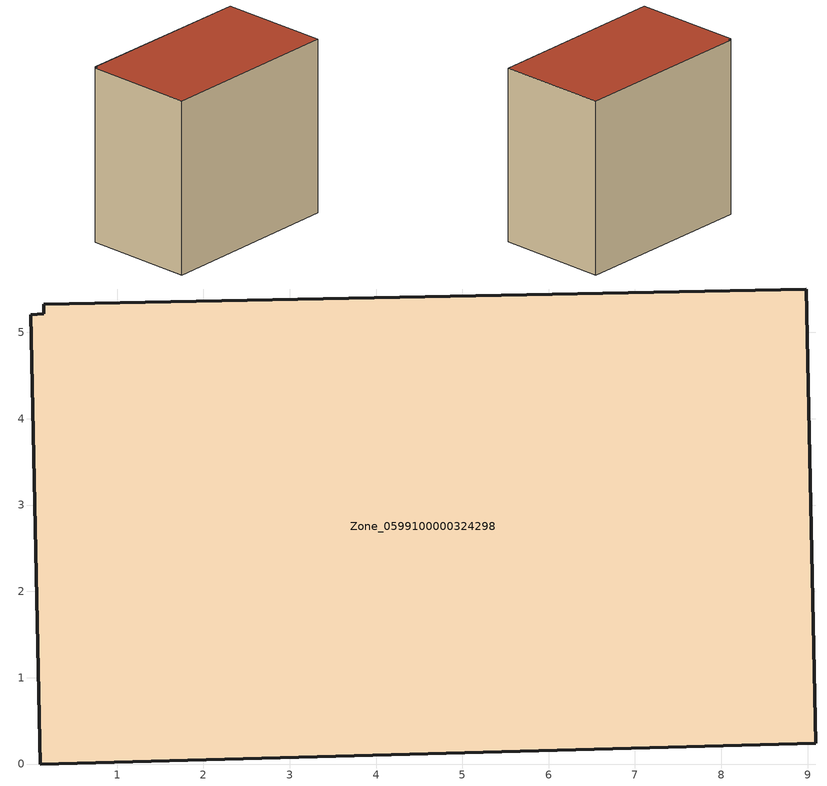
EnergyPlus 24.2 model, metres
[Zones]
Zone_0599100000324298
 floor ground (C_G): 0.15,5.21 0.15,5.33 8.99,5.5 9.09,0.24 0.11,0 0,5.21 z0
 wall outside (C_F): 0.11,0 9.09,0.24 8.99,5.5 0.15,5.33 0.15,5.21 0,5.21 0.11,0 z0:8.45
 roof outside (C_R): 0.15,5.21 0,5.21 0.11,0 9.09,0.24 8.99,5.5 0.15,5.33 z8.45
[BUILDING]
Pand.0599100000324298: North Axis=0; Terrain=City; Loads Convergence Tolerance Value=0.04; Temperature Convergence Tolerance Value=0.4; Solar Distribution=FullExterior; Maximum Number of Warmup Days=25; Minimum Number of Warmup Days=1
[Site:Location]
Rotterdam.The.Hague.AP_ZH_NLD Design_Conditions: Latitude=51.96; Longitude=4.45; Time Zone=1; Elevation=-4.5
[SITE:GROUNDTEMPERATURE:BUILDINGSURFACE]
18, 18, 18, 18, 18, 18, 18, 18, 18, 18, 18, 18
[MATERIAL] Thermal Absorptance=0.9; Solar Absorptance=0.7; Visible Absorptance=0.7
Name | Roughness | Thickness | Conductivity | Density | Specific Heat
G.TI.1975-1991 | MediumSmooth | 0.15 | 0.288461 | 540 | 1210
F.TI.1975-1991 | Rough | 0.3 | 0.230769 | 1920 | 840
R.TI.1975-1991 | MediumRough | 0.2 | 0.153846 | 1500 | 1000
[CONSTRUCTION]
C_G: G.TI.1975-1991
C_F: F.TI.1975-1991
C_R: R.TI.1975-1991
[ZONE]
Zone_0599100000324298: Type=1; Multiplier=1; Ceiling Height=Autocalculate; Volume=Autocalculate; Floor Area=autocalculate; Part of Total Floor Area=Yes
[ZONEINFILTRATION:DESIGNFLOWRATE]
Infil_Zone_0599100000324298: Zone or ZoneList or Space or SpaceList=Zone_0599100000324298; Schedule=AlwaysOn; Design Flow Rate Calculation Method=Flow/Area; Flow Rate per Floor Area=0.003; Constant Term Coefficient=1; Temperature Term Coefficient=0; Velocity Term Coefficient=0; Velocity Squared Term Coefficient=0
[HVACTEMPLATE:ZONE:IDEALLOADSAIRSYSTEM]
Zone_0599100000324298: Maximum Heating Supply Air Temperature=50; Minimum Cooling Supply Air Temperature=13; Maximum Heating Supply Air Humidity Ratio=0.0156; Minimum Cooling Supply Air Humidity Ratio=0.0077; Heating Limit=NoLimit; Cooling Limit=NoLimit; Dehumidification Control Type=ConstantSensibleHeatRatio; Cooling Sensible Heat Ratio=0.7; Dehumidification Setpoint=60; Humidification Control Type=None; Humidification Setpoint=30; Outdoor Air Method=None; Outdoor Air Flow Rate per Person=0.00944; Outdoor Air Flow Rate per Zone Floor Area=0; Outdoor Air Flow Rate per Zone=0; Demand Controlled Ventilation Type=None; Outdoor Air Economizer Type=NoEconomizer; Heat Recovery Type=None; Sensible Heat Recovery Effectiveness=0.7; Latent Heat Recovery Effectiveness=0.65
[ZONECONTROL:THERMOSTAT]
ThermostatControl_Zone_0599100000324298: Zone or ZoneList=Zone_0599100000324298; Control Type Schedule=DualSetpointControlType; Control 1=Thermostat_Zone_0599100000324298; Temperature Difference Between Cutout And Setpoint=0
[THERMOSTATSETPOINT:DUALSETPOINT]
Thermostat_Zone_0599100000324298: Heating Setpoint Temperature Schedule=HeatingSetpoint_Zone_0599100000324298; Cooling Setpoint Temperature Schedule=CoolingSetpoint_Zone_0599100000324298
[SCHEDULE:COMPACT]
HeatingSetpoint_Zone_0599100000324298: Through: 12/31, For: AllDays, Until: 24:00, 21
CoolingSetpoint_Zone_0599100000324298: Through: 12/31, For: AllDays, Until: 24:00, 24
DualSetpointControlType: Through: 12/31, For: AllDays, Until: 24:00, 4
AlwaysOn: Through: 12/31, For: AllDays, Until: 24:00, 1
